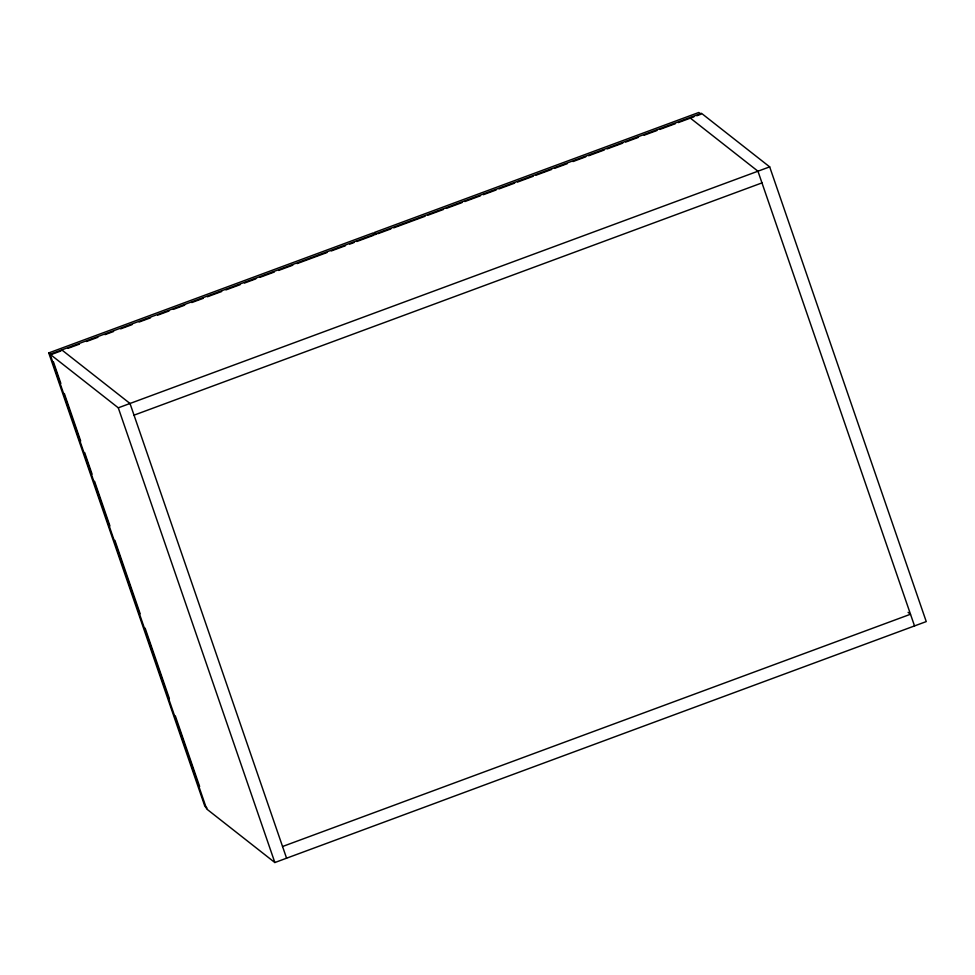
<?xml version="1.0" encoding="UTF-8"?>
<svg xmlns="http://www.w3.org/2000/svg" width="975" height="975" viewBox="0 0 975 975"><rect width="100%" height="100%" fill="white"/><g stroke="black" fill="none" stroke-linecap="round" stroke-linejoin="round"><path stroke-width="1.46" d="M207.066 808.068L204.872 806.349L48.75 352.926L373.145 232.94L375.338 234.658M50.066 354.242L701.464 113.295L769.677 166.871L926.25 621.587L274.853 862.534L206.639 808.957L50.066 354.242L118.28 407.818L274.853 862.534M60.901 350.963L50.944 354.656L48.75 352.926M68.018 348.331L79.402 344.126M86.507 341.494L97.89 337.289M105.007 334.657L113.551 331.5M120.656 328.867L132.039 324.651M139.157 322.018L150.54 317.813M157.658 315.181L169.028 310.976M173.306 309.392L184.689 305.187M191.795 302.555L203.178 298.338M207.443 296.766L221.678 291.501M225.944 289.916L240.179 284.651M244.445 283.079L255.828 278.862M260.093 277.29L274.316 272.025M278.594 270.453L292.817 265.188M297.082 263.603L326.966 252.549M331.232 250.977L345.455 245.712M349.732 244.128L353.998 242.556M356.838 241.507L373.913 235.182M378.068 233.647L390.865 228.918M393.717 227.858L425.015 216.279M427.867 215.231L443.515 209.442M446.355 208.394L462.004 202.605M464.856 201.545L480.504 195.756M483.356 194.707L496.153 189.967M499.005 188.918L514.654 183.129M517.493 182.081L533.154 176.292M535.994 175.232L551.643 169.443M554.495 168.395L567.292 163.654M572.983 161.558L585.792 156.817M588.632 155.768L604.293 149.979M607.133 148.919L622.781 143.13M625.633 142.082L638.43 137.341M644.122 135.232L656.931 130.504M659.783 129.443L675.431 123.654M678.271 122.606L693.92 116.817M696.772 115.769L701.037 114.185L698.843 112.466L374.449 232.452L376.643 234.183M118.28 407.818L769.677 166.871M134.026 415.167L761.975 182.898M282.555 846.507L910.504 614.238L908.103 612.349M689.739 117.634L757.953 171.21L914.526 625.926M61.791 349.903L130.004 403.479L286.577 858.195M53.418 361.847L60.852 383.443M64.326 393.522L80.681 441.017M84.642 452.534L92.077 474.13M94.563 481.321L109.919 525.939M114.879 540.333L140.156 613.75M145.117 628.144L169.394 698.673M175.342 715.955L199.631 786.484"/></g></svg>
